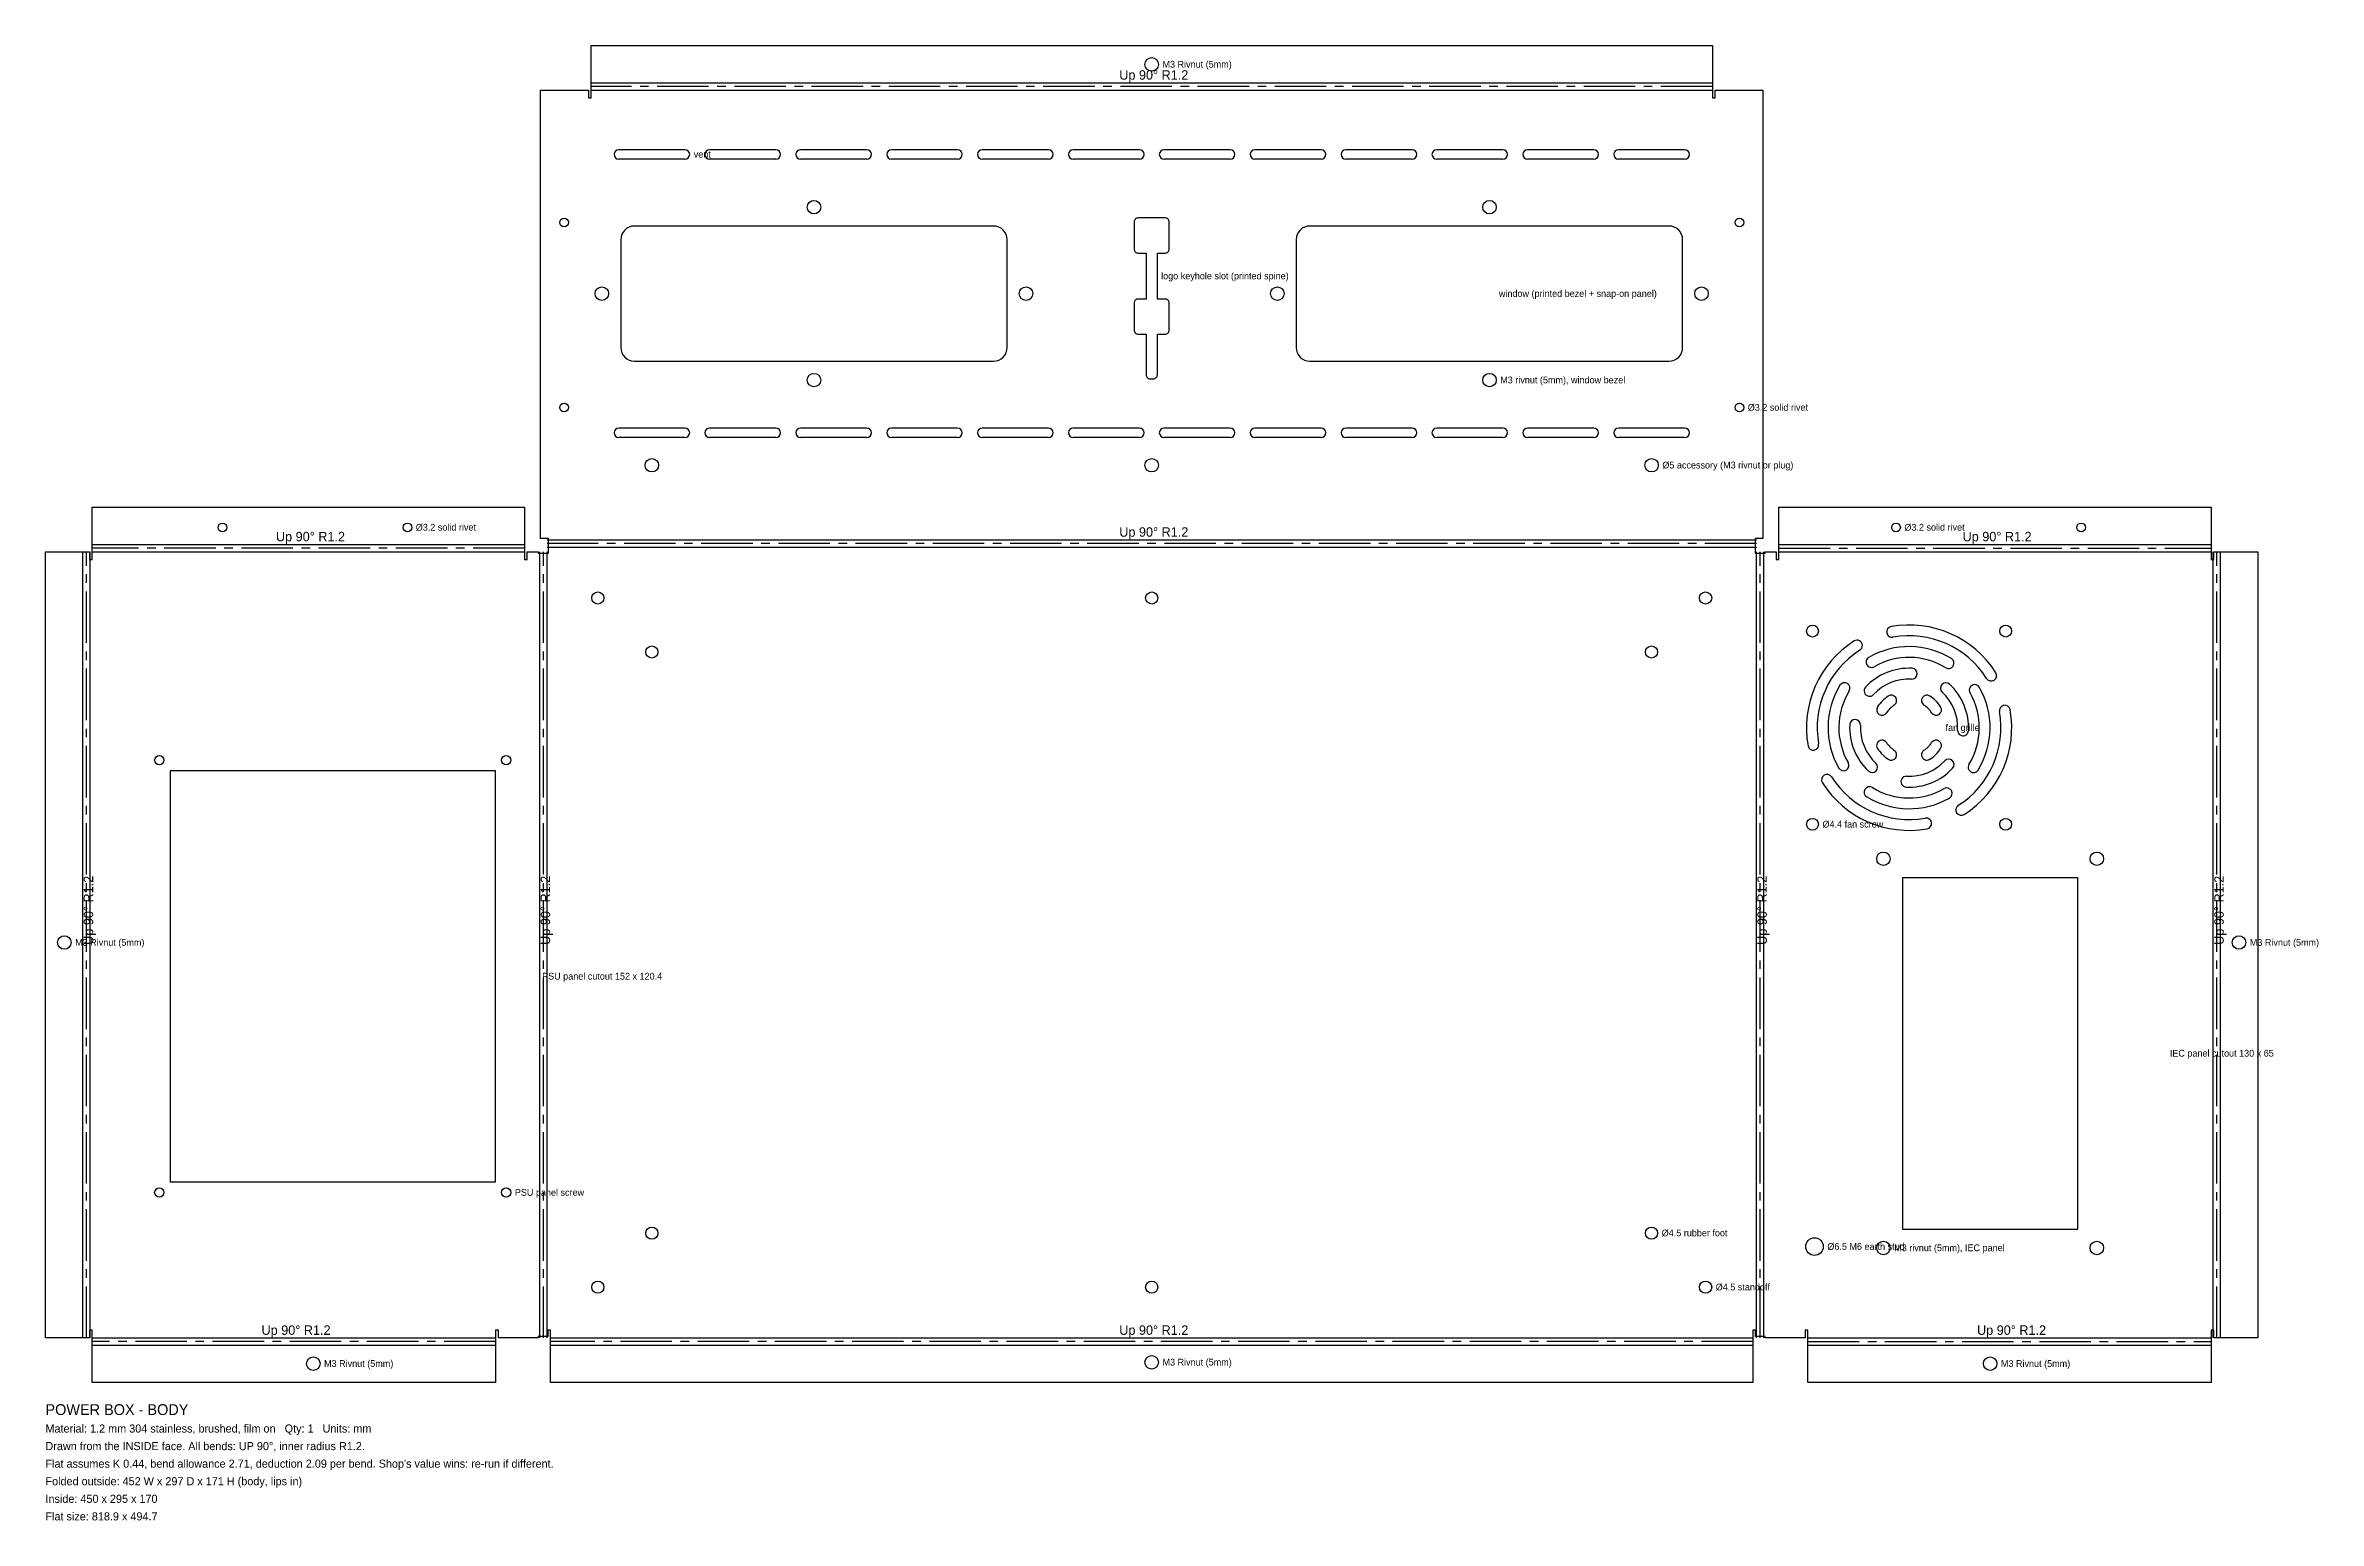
# Model space of a CAD drawing. Header units: millimetres. Extents: x -409 to 432, y -214 to 332.
import ezdxf

# ---------------------------------------------------------------- set-up
doc = ezdxf.new("R2010")
doc.units = ezdxf.units.MM
doc.linetypes.add('CENTER2', pattern=[28.575, 19.05, -3.175, 3.175, -3.175])
for name, color, linetype in [('Bend Center', 1, 'CENTER2'), ('Bend Notes', 3, 'CONTINUOUS'), ('Leaders', 5, 'CONTINUOUS'), ('Title', 7, 'CONTINUOUS'), ('Visible', 7, 'CONTINUOUS'), ('Visible Narrow', 8, 'CONTINUOUS')]:
    doc.layers.add(name, color=color, linetype=linetype)

msp = doc.modelspace()

# ---------------------------------------------------------------- linework, layer by layer
at = {"layer": 'Bend Center'}
for p, q in [((207.5, 316.7715), (-207.5, 316.7715)), ((-394.2715, -146.3), (-394.2715, 144.6)), ((-232.1143, 145.9572), (-392.1143, 145.9572)), ((-225.1572, -146.3), (-225.1572, 144.6)), ((223.8, 147.6572), (-223.8, 147.6572)), ((225.1572, -146.3), (225.1572, 144.6)), ((232.1143, 145.9572), (392.1143, 145.9572)), ((394.2715, -146.3), (394.2715, 144.6)), ((-242.8143, -147.6572), (-392.1143, -147.6572)), ((222.5, -147.6572), (-222.5, -147.6572)), ((242.8143, -147.6572), (392.1143, -147.6572))]:
    msp.add_line(p, q, dxfattribs=at)
at = {"layer": 'Visible'}
for p, q in [((-207.5, 318.6287), (-207.5, 331.9287)), ((-207.5, 331.9287), (207.5, 331.9287)), ((207.5, 331.9287), (207.5, 318.6287)), ((-226.2, 149.5143), (-226.2, 315.4143)), ((-226.2, 315.4143), (-208.5, 315.4143)), ((-208.5, 315.4143), (-208.5, 312.5143)), ((-208.5, 312.5143), (-207.5, 312.5143)), ((-207.5, 318.1287), (-207.5, 318.6287)), ((-207.5, 315.4143), (-207.5, 318.1287)), ((-207.5, 312.5143), (-207.5, 315.4143)), ((207.5, 318.6287), (207.5, 318.1287)), ((207.5, 318.1287), (207.5, 315.4143)), ((207.5, 315.4143), (207.5, 312.5143)), ((207.5, 312.5143), (208.5, 312.5143)), ((208.5, 312.5143), (208.5, 315.4143)), ((208.5, 315.4143), (226.2, 315.4143)), ((226.2, 315.4143), (226.2, 149.5143)), ((-172.75, 293.3643), (-197.25, 293.3643)), ((-172.75, 289.8643), (-197.25, 289.8643)), ((-139.1136, 293.3643), (-163.6136, 293.3643)), ((-139.1136, 289.8643), (-163.6136, 289.8643)), ((-105.4773, 293.3643), (-129.9773, 293.3643)), ((-105.4773, 289.8643), (-129.9773, 289.8643)), ((-71.8409, 293.3643), (-96.3409, 293.3643)), ((-71.8409, 289.8643), (-96.3409, 289.8643)), ((-38.2045, 293.3643), (-62.7045, 293.3643)), ((-38.2045, 289.8643), (-62.7045, 289.8643)), ((-4.5682, 293.3643), (-29.0682, 293.3643)), ((-4.5682, 289.8643), (-29.0682, 289.8643)), ((29.0682, 293.3643), (4.5682, 293.3643)), ((29.0682, 289.8643), (4.5682, 289.8643)), ((62.7045, 293.3643), (38.2045, 293.3643)), ((62.7045, 289.8643), (38.2045, 289.8643)), ((96.3409, 293.3643), (71.8409, 293.3643)), ((96.3409, 289.8643), (71.8409, 289.8643)), ((129.9773, 293.3643), (105.4773, 293.3643)), ((129.9773, 289.8643), (105.4773, 289.8643)), ((163.6136, 293.3643), (139.1136, 293.3643)), ((163.6136, 289.8643), (139.1136, 289.8643)), ((197.25, 293.3643), (172.75, 293.3643)), ((197.25, 289.8643), (172.75, 289.8643)), ((-196.4039, 261.0898), (-196.5, 260.1143)), ((-196.1194, 262.0278), (-196.4039, 261.0898)), ((-195.6573, 262.8922), (-196.1194, 262.0278)), ((-195.0355, 263.6499), (-195.6573, 262.8922)), ((-194.2779, 264.2717), (-195.0355, 263.6499)), ((-193.4134, 264.7337), (-194.2779, 264.2717)), ((-192.4755, 265.0183), (-193.4134, 264.7337)), ((-191.5, 265.1143), (-192.4755, 265.0183)), ((-58.5, 265.1143), (-191.5, 265.1143)), ((-57.5245, 265.0183), (-58.5, 265.1143)), ((-56.5866, 264.7337), (-57.5245, 265.0183)), ((-55.7221, 264.2717), (-56.5866, 264.7337)), ((-54.9645, 263.6499), (-55.7221, 264.2717)), ((-54.3427, 262.8922), (-54.9645, 263.6499)), ((-53.8806, 262.0278), (-54.3427, 262.8922)), ((-53.5961, 261.0898), (-53.8806, 262.0278)), ((-53.5, 260.1143), (-53.5961, 261.0898)), ((-6.4712, 266.907), (-6.5, 266.6143)), ((-6.5, 266.6143), (-6.5, 256.6143)), ((-6.3858, 267.1884), (-6.4712, 266.907)), ((-6.2472, 267.4477), (-6.3858, 267.1884)), ((-6.0607, 267.675), (-6.2472, 267.4477)), ((-5.8334, 267.8615), (-6.0607, 267.675)), ((-5.574, 268.0002), (-5.8334, 267.8615)), ((-5.2926, 268.0855), (-5.574, 268.0002)), ((-5, 268.1143), (-5.2926, 268.0855)), ((5, 268.1143), (-5, 268.1143)), ((5.2926, 268.0855), (5, 268.1143)), ((5.574, 268.0002), (5.2926, 268.0855)), ((5.8334, 267.8615), (5.574, 268.0002)), ((6.0607, 267.675), (5.8334, 267.8615)), ((6.2472, 267.4477), (6.0607, 267.675)), ((6.3858, 267.1884), (6.2472, 267.4477)), ((6.4712, 266.907), (6.3858, 267.1884)), ((6.5, 266.6143), (6.4712, 266.907)), ((6.5, 256.6143), (6.5, 266.6143)), ((53.5961, 261.0898), (53.5, 260.1143)), ((53.8806, 262.0278), (53.5961, 261.0898)), ((54.3427, 262.8922), (53.8806, 262.0278)), ((54.9645, 263.6499), (54.3427, 262.8922)), ((55.7221, 264.2717), (54.9645, 263.6499)), ((56.5866, 264.7337), (55.7221, 264.2717)), ((57.5245, 265.0183), (56.5866, 264.7337)), ((58.5, 265.1143), (57.5245, 265.0183)), ((191.5, 265.1143), (58.5, 265.1143)), ((192.4755, 265.0183), (191.5, 265.1143)), ((193.4134, 264.7337), (192.4755, 265.0183)), ((194.2779, 264.2717), (193.4134, 264.7337)), ((195.0355, 263.6499), (194.2779, 264.2717)), ((195.6573, 262.8922), (195.0355, 263.6499)), ((196.1194, 262.0278), (195.6573, 262.8922)), ((196.4039, 261.0898), (196.1194, 262.0278)), ((196.5, 260.1143), (196.4039, 261.0898)), ((-196.5, 260.1143), (-196.5, 220.1143)), ((-53.5, 220.1143), (-53.5, 260.1143)), ((-6.5, 256.6143), (-6.4712, 256.3217)), ((-6.4712, 256.3217), (-6.3858, 256.0403)), ((-6.3858, 256.0403), (-6.2472, 255.781)), ((-6.2472, 255.781), (-6.0607, 255.5537)), ((-6.0607, 255.5537), (-5.8334, 255.3671)), ((-5.8334, 255.3671), (-5.574, 255.2285)), ((-5.574, 255.2285), (-5.2926, 255.1432)), ((-5.2926, 255.1432), (-5, 255.1143)), ((-5, 255.1143), (-2.1737, 255.1143)), ((-2.1737, 255.1143), (-2.1066, 255.1077)), ((-2.1066, 255.1077), (-2.1, 255.0406)), ((-2.1, 255.0406), (-2.1, 238.188)), ((2.1, 255.0406), (2.1066, 255.1077)), ((2.1, 238.188), (2.1, 255.0406)), ((2.1066, 255.1077), (2.1737, 255.1143)), ((2.1737, 255.1143), (5, 255.1143)), ((5, 255.1143), (5.2926, 255.1432)), ((5.2926, 255.1432), (5.574, 255.2285)), ((5.574, 255.2285), (5.8334, 255.3671)), ((5.8334, 255.3671), (6.0607, 255.5537)), ((6.0607, 255.5537), (6.2472, 255.781)), ((6.2472, 255.781), (6.3858, 256.0403)), ((6.3858, 256.0403), (6.4712, 256.3217)), ((6.4712, 256.3217), (6.5, 256.6143)), ((53.5, 260.1143), (53.5, 220.1143)), ((196.5, 220.1143), (196.5, 260.1143)), ((-6.4712, 236.907), (-6.5, 236.6143)), ((-6.5, 236.6143), (-6.5, 226.6143)), ((-6.3858, 237.1884), (-6.4712, 236.907)), ((-6.2472, 237.4477), (-6.3858, 237.1884)), ((-6.0607, 237.675), (-6.2472, 237.4477)), ((-5.8334, 237.8615), (-6.0607, 237.675)), ((-5.574, 238.0002), (-5.8334, 237.8615)), ((-5.2926, 238.0855), (-5.574, 238.0002)), ((-5, 238.1143), (-5.2926, 238.0855)), ((-2.1737, 238.1143), (-5, 238.1143)), ((-2.1066, 238.1209), (-2.1737, 238.1143)), ((-2.1, 238.188), (-2.1066, 238.1209)), ((2.1066, 238.1209), (2.1, 238.188)), ((2.1737, 238.1143), (2.1066, 238.1209)), ((5, 238.1143), (2.1737, 238.1143)), ((5.2926, 238.0855), (5, 238.1143)), ((5.574, 238.0002), (5.2926, 238.0855)), ((5.8334, 237.8615), (5.574, 238.0002)), ((6.0607, 237.675), (5.8334, 237.8615)), ((6.2472, 237.4477), (6.0607, 237.675)), ((6.3858, 237.1884), (6.2472, 237.4477)), ((6.4712, 236.907), (6.3858, 237.1884)), ((6.5, 236.6143), (6.4712, 236.907)), ((6.5, 226.6143), (6.5, 236.6143)), ((-196.5, 220.1143), (-196.4039, 219.1389)), ((-196.4039, 219.1389), (-196.1194, 218.2009)), ((-53.8806, 218.2009), (-53.5961, 219.1389)), ((-53.5961, 219.1389), (-53.5, 220.1143)), ((-6.5, 226.6143), (-6.4712, 226.3217)), ((-6.4712, 226.3217), (-6.3858, 226.0403)), ((-6.3858, 226.0403), (-6.2472, 225.781)), ((-6.2472, 225.781), (-6.0607, 225.5537)), ((-6.0607, 225.5537), (-5.8334, 225.3671)), ((-5.8334, 225.3671), (-5.574, 225.2285)), ((-5.574, 225.2285), (-5.2926, 225.1432)), ((-5.2926, 225.1432), (-5, 225.1143)), ((-5, 225.1143), (-2.1737, 225.1143)), ((-2.1737, 225.1143), (-2.1066, 225.1077)), ((-2.1066, 225.1077), (-2.1, 225.0406)), ((-2.1, 225.0406), (-2.1, 210.1143)), ((2.1, 225.0406), (2.1066, 225.1077)), ((2.1, 210.1143), (2.1, 225.0406)), ((2.1066, 225.1077), (2.1737, 225.1143)), ((2.1737, 225.1143), (5, 225.1143)), ((5, 225.1143), (5.2926, 225.1432)), ((5.2926, 225.1432), (5.574, 225.2285)), ((5.574, 225.2285), (5.8334, 225.3671)), ((5.8334, 225.3671), (6.0607, 225.5537)), ((6.0607, 225.5537), (6.2472, 225.781)), ((6.2472, 225.781), (6.3858, 226.0403)), ((6.3858, 226.0403), (6.4712, 226.3217)), ((6.4712, 226.3217), (6.5, 226.6143)), ((53.5, 220.1143), (53.5961, 219.1389)), ((53.5961, 219.1389), (53.8806, 218.2009)), ((196.1194, 218.2009), (196.4039, 219.1389)), ((196.4039, 219.1389), (196.5, 220.1143)), ((-196.1194, 218.2009), (-195.6573, 217.3365)), ((-195.6573, 217.3365), (-195.0355, 216.5788)), ((-195.0355, 216.5788), (-194.2779, 215.957)), ((-194.2779, 215.957), (-193.4134, 215.4949)), ((-193.4134, 215.4949), (-192.4755, 215.2104)), ((-192.4755, 215.2104), (-191.5, 215.1143)), ((-191.5, 215.1143), (-58.5, 215.1143)), ((-58.5, 215.1143), (-57.5245, 215.2104)), ((-57.5245, 215.2104), (-56.5866, 215.4949)), ((-56.5866, 215.4949), (-55.7221, 215.957)), ((-55.7221, 215.957), (-54.9645, 216.5788)), ((-54.9645, 216.5788), (-54.3427, 217.3365)), ((-54.3427, 217.3365), (-53.8806, 218.2009)), ((53.8806, 218.2009), (54.3427, 217.3365)), ((54.3427, 217.3365), (54.9645, 216.5788)), ((54.9645, 216.5788), (55.7221, 215.957)), ((55.7221, 215.957), (56.5866, 215.4949)), ((56.5866, 215.4949), (57.5245, 215.2104)), ((57.5245, 215.2104), (58.5, 215.1143)), ((58.5, 215.1143), (191.5, 215.1143)), ((191.5, 215.1143), (192.4755, 215.2104)), ((192.4755, 215.2104), (193.4134, 215.4949)), ((193.4134, 215.4949), (194.2779, 215.957)), ((194.2779, 215.957), (195.0355, 216.5788)), ((195.0355, 216.5788), (195.6573, 217.3365)), ((195.6573, 217.3365), (196.1194, 218.2009)), ((-2.1, 210.1143), (-2.0712, 209.8217)), ((-2.0712, 209.8217), (-1.9858, 209.5403)), ((-1.9858, 209.5403), (-1.8472, 209.281)), ((-1.8472, 209.281), (-1.6607, 209.0537)), ((-1.6607, 209.0537), (-1.4334, 208.8671)), ((-1.4334, 208.8671), (-1.174, 208.7285)), ((-1.174, 208.7285), (-0.8926, 208.6432)), ((-0.8926, 208.6432), (-0.6, 208.6143)), ((-0.6, 208.6143), (0.6, 208.6143)), ((0.6, 208.6143), (0.8926, 208.6432)), ((0.8926, 208.6432), (1.174, 208.7285)), ((1.174, 208.7285), (1.4334, 208.8671)), ((1.4334, 208.8671), (1.6607, 209.0537)), ((1.6607, 209.0537), (1.8472, 209.281)), ((1.8472, 209.281), (1.9858, 209.5403)), ((1.9858, 209.5403), (2.0712, 209.8217)), ((2.0712, 209.8217), (2.1, 210.1143)), ((-172.75, 190.3643), (-197.25, 190.3643)), ((-172.75, 186.8643), (-197.25, 186.8643)), ((-139.1136, 190.3643), (-163.6136, 190.3643)), ((-139.1136, 186.8643), (-163.6136, 186.8643)), ((-105.4773, 190.3643), (-129.9773, 190.3643)), ((-105.4773, 186.8643), (-129.9773, 186.8643)), ((-71.8409, 190.3643), (-96.3409, 190.3643)), ((-71.8409, 186.8643), (-96.3409, 186.8643)), ((-38.2045, 190.3643), (-62.7045, 190.3643)), ((-38.2045, 186.8643), (-62.7045, 186.8643)), ((-4.5682, 190.3643), (-29.0682, 190.3643)), ((-4.5682, 186.8643), (-29.0682, 186.8643)), ((29.0682, 190.3643), (4.5682, 190.3643)), ((29.0682, 186.8643), (4.5682, 186.8643)), ((62.7045, 190.3643), (38.2045, 190.3643)), ((62.7045, 186.8643), (38.2045, 186.8643)), ((96.3409, 190.3643), (71.8409, 190.3643)), ((96.3409, 186.8643), (71.8409, 186.8643)), ((129.9773, 190.3643), (105.4773, 190.3643)), ((129.9773, 186.8643), (105.4773, 186.8643)), ((163.6136, 190.3643), (139.1136, 190.3643)), ((163.6136, 186.8643), (139.1136, 186.8643)), ((197.25, 190.3643), (172.75, 190.3643)), ((197.25, 186.8643), (172.75, 186.8643)), ((-392.1143, 147.8143), (-392.1143, 161.1143)), ((-392.1143, 161.1143), (-232.1143, 161.1143)), ((-232.1143, 161.1143), (-232.1143, 147.8143)), ((232.1143, 147.8143), (232.1143, 161.1143)), ((232.1143, 161.1143), (392.1143, 161.1143)), ((392.1143, 161.1143), (392.1143, 147.8143)), ((-409.4287, -146.3), (-409.4287, 144.6)), ((-409.4287, 144.6), (-395.6287, 144.6)), ((-395.6287, 144.6), (-393.1143, 144.6)), ((-393.1143, 144.6), (-393.1143, 141.7)), ((-392.1143, 147.3143), (-392.1143, 147.8143)), ((-392.1143, 144.6), (-392.1143, 147.3143)), ((-392.1143, 141.7), (-392.1143, 144.6)), ((-232.1143, 147.8143), (-232.1143, 147.3143)), ((-232.1143, 147.3143), (-232.1143, 144.6)), ((-232.1143, 144.6), (-232.1143, 141.7)), ((-231.1143, 141.7), (-231.1143, 144.6)), ((-231.1143, 144.6), (-227.0143, 144.6)), ((-227.0143, 144.6), (-227.0143, 144.1)), ((-227.0143, 144.1), (-223.3, 144.1)), ((-223.3, 149.5143), (-226.2, 149.5143)), ((-223.3, 144.1), (-223.3, 149.5143)), ((226.2, 149.5143), (223.3, 149.5143)), ((223.3, 149.5143), (223.3, 144.1)), ((223.3, 144.1), (227.0143, 144.1)), ((227.0143, 144.1), (227.0143, 144.6)), ((227.0143, 144.6), (231.1143, 144.6)), ((231.1143, 144.6), (231.1143, 141.7)), ((232.1143, 147.3143), (232.1143, 147.8143)), ((232.1143, 144.6), (232.1143, 147.3143)), ((232.1143, 141.7), (232.1143, 144.6)), ((392.1143, 147.8143), (392.1143, 147.3143)), ((392.1143, 147.3143), (392.1143, 144.6)), ((392.1143, 144.6), (392.1143, 141.7)), ((393.1143, 141.7), (393.1143, 144.6)), ((393.1143, 144.6), (395.6287, 144.6)), ((395.6287, 144.6), (409.4287, 144.6)), ((409.4287, 144.6), (409.4287, -146.3)), ((-393.1143, 141.7), (-392.1143, 141.7)), ((-232.1143, 141.7), (-231.1143, 141.7)), ((231.1143, 141.7), (232.1143, 141.7)), ((392.1143, 141.7), (393.1143, 141.7)), ((-242.9143, 63.5), (-363.3143, 63.5)), ((-363.3143, 63.5), (-363.3143, -88.5)), ((-242.9143, -88.5), (-242.9143, 63.5)), ((342.8143, 24), (277.8143, 24)), ((277.8143, 24), (277.8143, -106)), ((342.8143, -106), (342.8143, 24)), ((-363.3143, -88.5), (-242.9143, -88.5)), ((277.8143, -106), (342.8143, -106)), ((-395.6287, -146.3), (-409.4287, -146.3)), ((-393.1143, -146.3), (-395.6287, -146.3)), ((-392.1143, -143.4), (-393.1143, -143.4)), ((-393.1143, -143.4), (-393.1143, -146.3)), ((-392.1143, -146.3), (-392.1143, -143.4)), ((-392.1143, -149.0143), (-392.1143, -146.3)), ((-392.1143, -149.5143), (-392.1143, -149.0143)), ((-392.1143, -162.8143), (-392.1143, -149.5143)), ((-241.8143, -143.4), (-242.8143, -143.4)), ((-242.8143, -143.4), (-242.8143, -146.3)), ((-242.8143, -146.3), (-242.8143, -149.0143)), ((-242.8143, -149.0143), (-242.8143, -149.5143)), ((-242.8143, -149.5143), (-242.8143, -162.8143)), ((-241.8143, -146.3), (-241.8143, -143.4)), ((-227.0143, -146.3), (-241.8143, -146.3)), ((-223.5, -145.8), (-227.0143, -145.8)), ((-227.0143, -145.8), (-227.0143, -146.3)), ((-222.5, -143.4), (-223.5, -143.4)), ((-223.5, -143.4), (-223.5, -145.8)), ((-222.5, -146.3), (-222.5, -143.4)), ((-222.5, -149.0143), (-222.5, -146.3)), ((-222.5, -149.5143), (-222.5, -149.0143)), ((-222.5, -162.8143), (-222.5, -149.5143)), ((223.5, -143.4), (222.5, -143.4)), ((222.5, -143.4), (222.5, -146.3)), ((222.5, -146.3), (222.5, -149.0143)), ((222.5, -149.0143), (222.5, -149.5143)), ((222.5, -149.5143), (222.5, -162.8143)), ((223.5, -145.8), (223.5, -143.4)), ((227.0143, -145.8), (223.5, -145.8)), ((227.0143, -146.3), (227.0143, -145.8)), ((241.8143, -146.3), (227.0143, -146.3)), ((242.8143, -143.4), (241.8143, -143.4)), ((241.8143, -143.4), (241.8143, -146.3)), ((242.8143, -146.3), (242.8143, -143.4)), ((242.8143, -149.0143), (242.8143, -146.3)), ((242.8143, -149.5143), (242.8143, -149.0143)), ((242.8143, -162.8143), (242.8143, -149.5143)), ((393.1143, -143.4), (392.1143, -143.4)), ((392.1143, -143.4), (392.1143, -146.3)), ((392.1143, -146.3), (392.1143, -149.0143)), ((392.1143, -149.0143), (392.1143, -149.5143)), ((392.1143, -149.5143), (392.1143, -162.8143)), ((393.1143, -146.3), (393.1143, -143.4)), ((395.6287, -146.3), (393.1143, -146.3)), ((409.4287, -146.3), (395.6287, -146.3)), ((-242.8143, -162.8143), (-392.1143, -162.8143)), ((222.5, -162.8143), (-222.5, -162.8143)), ((392.1143, -162.8143), (242.8143, -162.8143))]:
    msp.add_line(p, q, dxfattribs=at)
for centre, radius in [((0, 324.9287), 2.5), ((-125, 272.1143), 2.5), ((125, 272.1143), 2.5), ((-217.5, 266.4543), 1.6), ((217.5, 266.4543), 1.6), ((-203.5, 240.1143), 2.5), ((-46.5, 240.1143), 2.5), ((46.5, 240.1143), 2.5), ((203.5, 240.1143), 2.5), ((-125, 208.1143), 2.5), ((125, 208.1143), 2.5), ((-217.5, 197.9743), 1.6), ((217.5, 197.9743), 1.6), ((-185, 176.6143), 2.5), ((0, 176.6143), 2.5), ((185, 176.6143), 2.5), ((-343.9543, 153.6143), 1.6), ((-275.4743, 153.6143), 1.6), ((275.4743, 153.6143), 1.6), ((343.9543, 153.6143), 1.6), ((-205, 127.5), 2.25), ((0, 127.5), 2.25), ((205, 127.5), 2.25), ((-185, 107.5), 2.25), ((185, 107.5), 2.25), ((244.5643, 115.25), 2.2), ((316.0643, 115.25), 2.2), ((-367.3143, 67.5), 1.7), ((-238.9143, 67.5), 1.7), ((244.5643, 43.75), 2.2), ((316.0643, 43.75), 2.2), ((270.8143, 31), 2.5), ((349.8143, 31), 2.5), ((-402.4287, 0), 2.5), ((402.4287, 0), 2.5), ((-367.3143, -92.5), 1.7), ((-238.9143, -92.5), 1.7), ((-185, -107.5), 2.25), ((185, -107.5), 2.25), ((245.3143, -112.5), 3.25), ((270.8143, -113), 2.5), ((349.8143, -113), 2.5), ((-205, -127.5), 2.25), ((0, -127.5), 2.25), ((205, -127.5), 2.25), ((-310.3143, -155.8143), 2.5), ((0, -155.3143), 2.5), ((310.3143, -155.8143), 2.5)]:
    msp.add_circle(centre, radius, dxfattribs=at)
for centre, radius, start, end in [((-197.25, 291.6143), 1.75, 90, 270), ((-172.75, 291.6143), 1.75, 270, 90), ((-163.6136, 291.6143), 1.75, 90, 270), ((-139.1136, 291.6143), 1.75, 270, 90), ((-129.9773, 291.6143), 1.75, 90, 270), ((-105.4773, 291.6143), 1.75, 270, 90), ((-96.3409, 291.6143), 1.75, 90, 270), ((-71.8409, 291.6143), 1.75, 270, 90), ((-62.7045, 291.6143), 1.75, 90, 270), ((-38.2045, 291.6143), 1.75, 270, 90), ((-29.0682, 291.6143), 1.75, 90, 270), ((-4.5682, 291.6143), 1.75, 270, 90), ((4.5682, 291.6143), 1.75, 90, 270), ((29.0682, 291.6143), 1.75, 270, 90), ((38.2045, 291.6143), 1.75, 90, 270), ((62.7045, 291.6143), 1.75, 270, 90), ((71.8409, 291.6143), 1.75, 90, 270), ((96.3409, 291.6143), 1.75, 270, 90), ((105.4773, 291.6143), 1.75, 90, 270), ((129.9773, 291.6143), 1.75, 270, 90), ((139.1136, 291.6143), 1.75, 90, 270), ((163.6136, 291.6143), 1.75, 270, 90), ((172.75, 291.6143), 1.75, 90, 270), ((197.25, 291.6143), 1.75, 270, 90), ((-197.25, 188.6143), 1.75, 90, 270), ((-172.75, 188.6143), 1.75, 270, 90), ((-163.6136, 188.6143), 1.75, 90, 270), ((-139.1136, 188.6143), 1.75, 270, 90), ((-129.9773, 188.6143), 1.75, 90, 270), ((-105.4773, 188.6143), 1.75, 270, 90), ((-96.3409, 188.6143), 1.75, 90, 270), ((-71.8409, 188.6143), 1.75, 270, 90), ((-62.7045, 188.6143), 1.75, 90, 270), ((-38.2045, 188.6143), 1.75, 270, 90), ((-29.0682, 188.6143), 1.75, 90, 270), ((-4.5682, 188.6143), 1.75, 270, 90), ((4.5682, 188.6143), 1.75, 90, 270), ((29.0682, 188.6143), 1.75, 270, 90), ((38.2045, 188.6143), 1.75, 90, 270), ((62.7045, 188.6143), 1.75, 270, 90), ((71.8409, 188.6143), 1.75, 90, 270), ((96.3409, 188.6143), 1.75, 270, 90), ((105.4773, 188.6143), 1.75, 90, 270), ((129.9773, 188.6143), 1.75, 270, 90), ((139.1136, 188.6143), 1.75, 90, 270), ((163.6136, 188.6143), 1.75, 270, 90), ((172.75, 188.6143), 1.75, 90, 270), ((197.25, 188.6143), 1.75, 270, 90), ((280.3143, 79.5), 38, 122.3859, 190.1042), ((261.032, 109.9005), 2, 302.3859, 122.3859), ((280.3143, 79.5), 30, 58.4873, 119.8394), ((273.9985, 114.9416), 2, 100.1042, 280.1042), ((280.3143, 79.5), 38, 32.3859, 100.1042), ((280.3143, 79.5), 34, 32.3859, 100.1042), ((280.3143, 79.5), 34, 122.3859, 190.1042), ((280.3143, 79.5), 22, 87.1352, 137.0282), ((266.3823, 103.7879), 2, 119.8394, 299.8394), ((280.3143, 79.5), 26, 58.4873, 119.8394), ((281.3139, 99.475), 2, 267.1352, 87.1352), ((294.9496, 103.3707), 2, 238.4873, 58.4873), ((280.3143, 79.5), 30, 148.4873, 209.8394), ((280.3143, 79.5), 26, 148.4873, 209.8394), ((256.4436, 94.1352), 2, 328.4873, 148.4873), ((265.6806, 93.1328), 2, 137.0282, 317.0282), ((280.3143, 79.5), 18, 87.1352, 137.0282), ((293.9471, 94.1338), 2, 47.0282, 227.0282), ((280.3143, 79.5), 18, 357.1352, 47.0282), ((280.3143, 79.5), 22, 357.1352, 47.0282), ((304.6022, 93.432), 2, 29.8394, 209.8394), ((280.3143, 79.5), 30, 328.4873, 29.8394), ((310.7149, 98.7823), 2, 212.3859, 32.3859), ((270.2988, 86.1097), 2, 146.5775, 326.5775), ((280.3143, 79.5), 14, 123.4225, 146.5775), ((280.3143, 79.5), 10, 123.4225, 146.5775), ((273.7046, 89.5156), 2, 303.4225, 123.4225), ((286.924, 89.5156), 2, 56.5775, 236.5775), ((280.3143, 79.5), 10, 33.4225, 56.5775), ((280.3143, 79.5), 14, 33.4225, 56.5775), ((290.3299, 86.1097), 2, 213.4225, 33.4225), ((280.3143, 79.5), 34, 302.3859, 10.1042), ((280.3143, 79.5), 38, 302.3859, 10.1042), ((280.3143, 79.5), 26, 328.4873, 29.8394), ((315.756, 85.8158), 2, 10.1042, 190.1042), ((280.3143, 79.5), 22, 177.1352, 227.0282), ((260.3393, 80.4996), 2, 357.1352, 177.1352), ((280.3143, 79.5), 18, 177.1352, 227.0282), ((300.2893, 78.5004), 2, 177.1352, 357.1352), ((244.8727, 73.1842), 2, 190.1042, 10.1042), ((270.2988, 72.8903), 2, 33.4225, 213.4225), ((280.3143, 79.5), 14, 213.4225, 236.5775), ((280.3143, 79.5), 10, 213.4225, 236.5775), ((273.7046, 69.4844), 2, 236.5775, 56.5775), ((286.924, 69.4844), 2, 123.4225, 303.4225), ((280.3143, 79.5), 10, 303.4225, 326.5775), ((280.3143, 79.5), 14, 303.4225, 326.5775), ((290.3299, 72.8903), 2, 326.5775, 146.5775), ((294.9481, 65.8672), 2, 317.0282, 137.0282), ((249.9138, 60.2177), 2, 32.3859, 212.3859), ((280.3143, 79.5), 38, 212.3859, 280.1042), ((280.3143, 79.5), 34, 212.3859, 280.1042), ((256.0265, 65.568), 2, 209.8394, 29.8394), ((266.6816, 64.8662), 2, 227.0282, 47.0282), ((279.3148, 59.525), 2, 87.1352, 267.1352), ((280.3143, 79.5), 22, 267.1352, 317.0282), ((280.3143, 79.5), 18, 267.1352, 317.0282), ((304.185, 64.8648), 2, 148.4873, 328.4873), ((265.6791, 55.6293), 2, 58.4873, 238.4873), ((280.3143, 79.5), 30, 238.4873, 299.8394), ((280.3143, 79.5), 26, 238.4873, 299.8394), ((294.2463, 55.2121), 2, 299.8394, 119.8394), ((299.5966, 49.0995), 2, 122.3859, 302.3859), ((286.6301, 44.0584), 2, 280.1042, 100.1042)]:
    msp.add_arc(centre, radius, start, end, dxfattribs=at)
at = {"layer": 'Visible Narrow'}
for p, q in [((-207.5, 318.1287), (207.5, 318.1287)), ((-207.5, 315.4143), (207.5, 315.4143)), ((-395.6287, -146.3), (-395.6287, 144.6)), ((-392.9143, -146.3), (-392.9143, 144.6)), ((-392.1143, 147.3143), (-232.1143, 147.3143)), ((-392.1143, 144.6), (-232.1143, 144.6)), ((-226.5143, -146.3), (-226.5143, 144.6)), ((-223.8, 149.0143), (223.8, 149.0143)), ((-223.8, 146.3), (223.8, 146.3)), ((-223.8, -146.3), (-223.8, 144.6)), ((223.8, -146.3), (223.8, 144.6)), ((226.5143, -146.3), (226.5143, 144.6)), ((232.1143, 147.3143), (392.1143, 147.3143)), ((232.1143, 144.6), (392.1143, 144.6)), ((392.9143, -146.3), (392.9143, 144.6)), ((395.6287, -146.3), (395.6287, 144.6)), ((-392.1143, -146.3), (-242.8143, -146.3)), ((-392.1143, -149.0143), (-242.8143, -149.0143)), ((-222.5, -146.3), (222.5, -146.3)), ((-222.5, -149.0143), (222.5, -149.0143)), ((242.8143, -146.3), (392.1143, -146.3)), ((242.8143, -149.0143), (392.1143, -149.0143))]:
    msp.add_line(p, q, dxfattribs=at)

# ---------------------------------------------------------------- texts
at = {"layer": 'Bend Notes'}
for p in [(-12, 319.2715), (-324.1143, 148.4572), (-12, 150.1572), (300.1143, 148.4572), (-329.4643, -145.1572), (-12, -145.1572), (305.4643, -145.1572)]:
    msp.add_text('Up 90%%D R1.2', height=3.5, dxfattribs=at).set_placement(p)
for p in [(-391.7715, -0.85), (-222.6572, -0.85), (227.6572, -0.85), (396.7715, -0.85)]:
    msp.add_text('Up 90%%D R1.2', height=3.5, rotation=90, dxfattribs=at).set_placement(p)
at = {"layer": 'Leaders'}
for s, p in [('M3 Rivnut (5mm)', (4, 323.7287)), ('vent', (-169.5, 290.4143)), ('logo keyhole slot (printed spine)', (3.5, 245.4143)), ('window (printed bezel + snap-on panel)', (128.5, 238.9143)), ('M3 rivnut (5mm), window bezel', (129, 206.9143)), ('%%c3.2 solid rivet', (220.6, 196.7743)), ('%%c5 accessory (M3 rivnut or plug)', (189, 175.4143)), ('%%c3.2 solid rivet', (-272.3743, 152.4143)), ('%%c3.2 solid rivet', (278.5743, 152.4143)), ('fan grille', (293.8143, 78.3)), ('%%c4.4 fan screw', (248.2643, 42.55)), ('M3 Rivnut (5mm)', (-398.4287, -1.2)), ('M3 Rivnut (5mm)', (406.4287, -1.2)), ('PSU panel cutout 152 x 120.4', (-225.6143, -13.7)), ('IEC panel cutout 130 x 65', (376.8143, -42.2)), ('PSU panel screw', (-235.7143, -93.7)), ('%%c4.5 rubber foot', (188.75, -108.7)), ('%%c6.5 M6 earth stud', (250.0643, -113.7)), ('M3 rivnut (5mm), IEC panel', (274.8143, -114.2)), ('%%c4.5 standoff', (208.75, -128.7)), ('M3 Rivnut (5mm)', (-306.3143, -157.0143)), ('M3 Rivnut (5mm)', (4, -156.5143)), ('M3 Rivnut (5mm)', (314.3143, -157.0143))]:
    msp.add_text(s, height=2.5, dxfattribs=at).set_placement(p)
at = {"layer": 'Title'}
for s, height, p in [('POWER BOX - BODY', 4, (-409.4287, -174.8143)), ('Material: 1.2 mm 304 stainless, brushed, film on   Qty: 1   Units: mm', 3, (-409.4287, -181.3143)), ('Drawn from the INSIDE face. All bends: UP 90%%D, inner radius R1.2.', 3, (-409.4287, -187.8143)), ("Flat assumes K 0.44, bend allowance 2.71, deduction 2.09 per bend. Shop's value wins: re-run if different.", 3, (-409.4287, -194.3143)), ('Folded outside: 452 W x 297 D x 171 H (body, lips in)', 3, (-409.4287, -200.8143)), ('Inside: 450 x 295 x 170', 3, (-409.4287, -207.3143)), ('Flat size: 818.9 x 494.7', 3, (-409.4287, -213.8143))]:
    msp.add_text(s, height=height, dxfattribs=at).set_placement(p)

doc.saveas('drawing.dxf')
